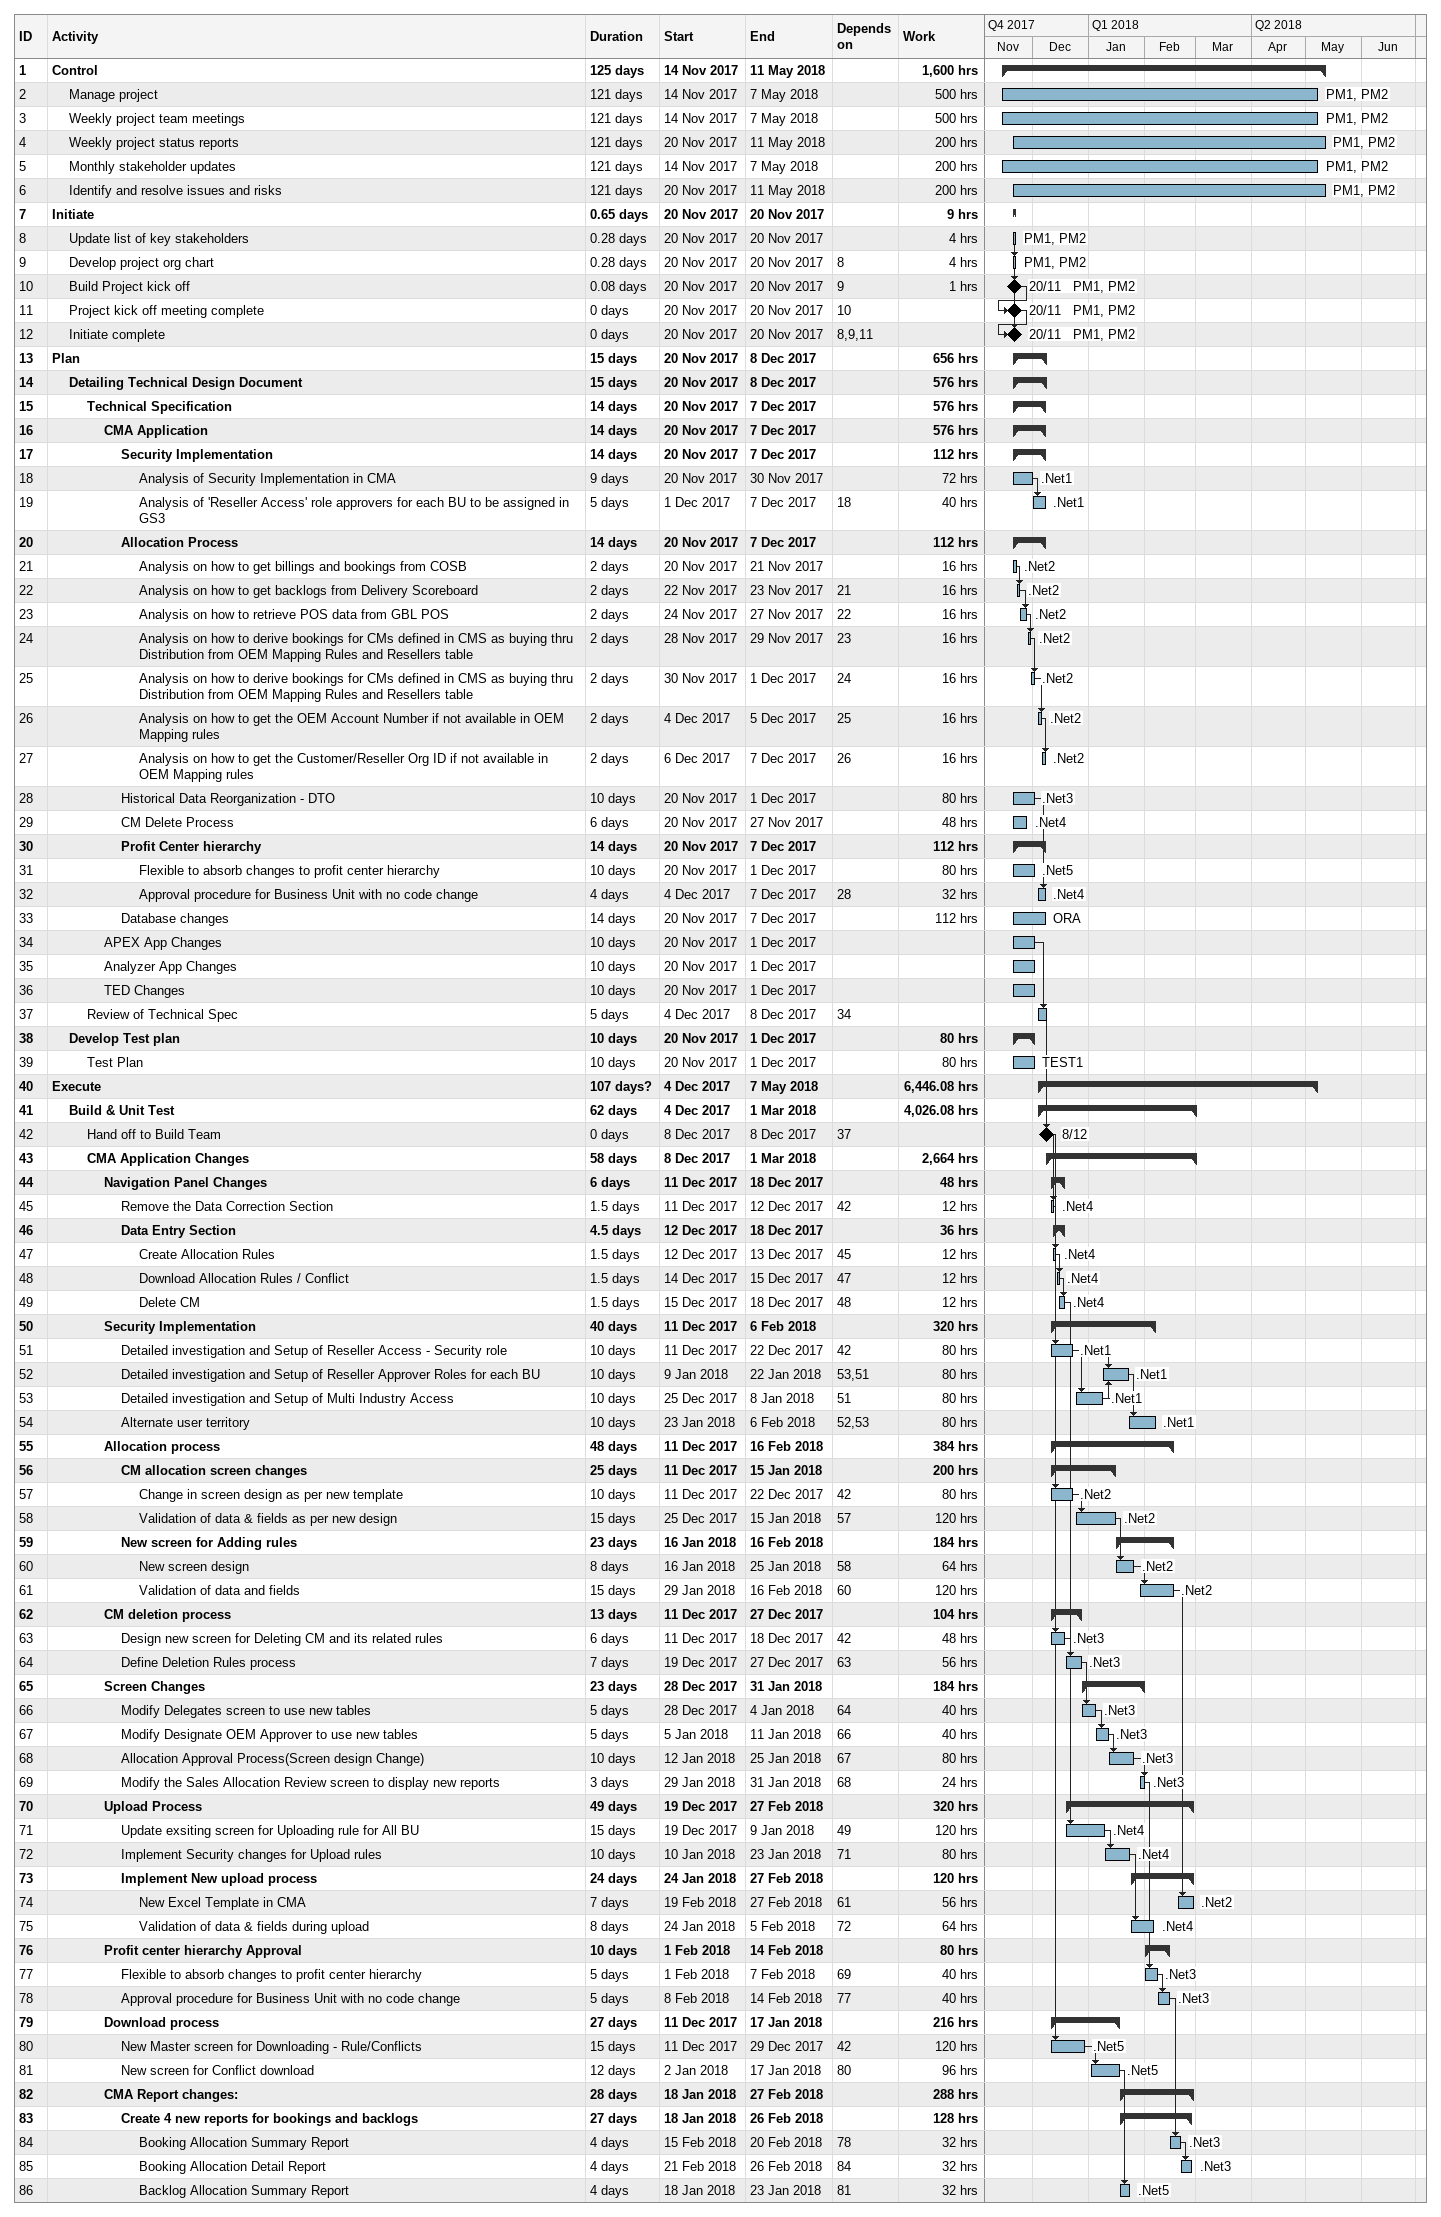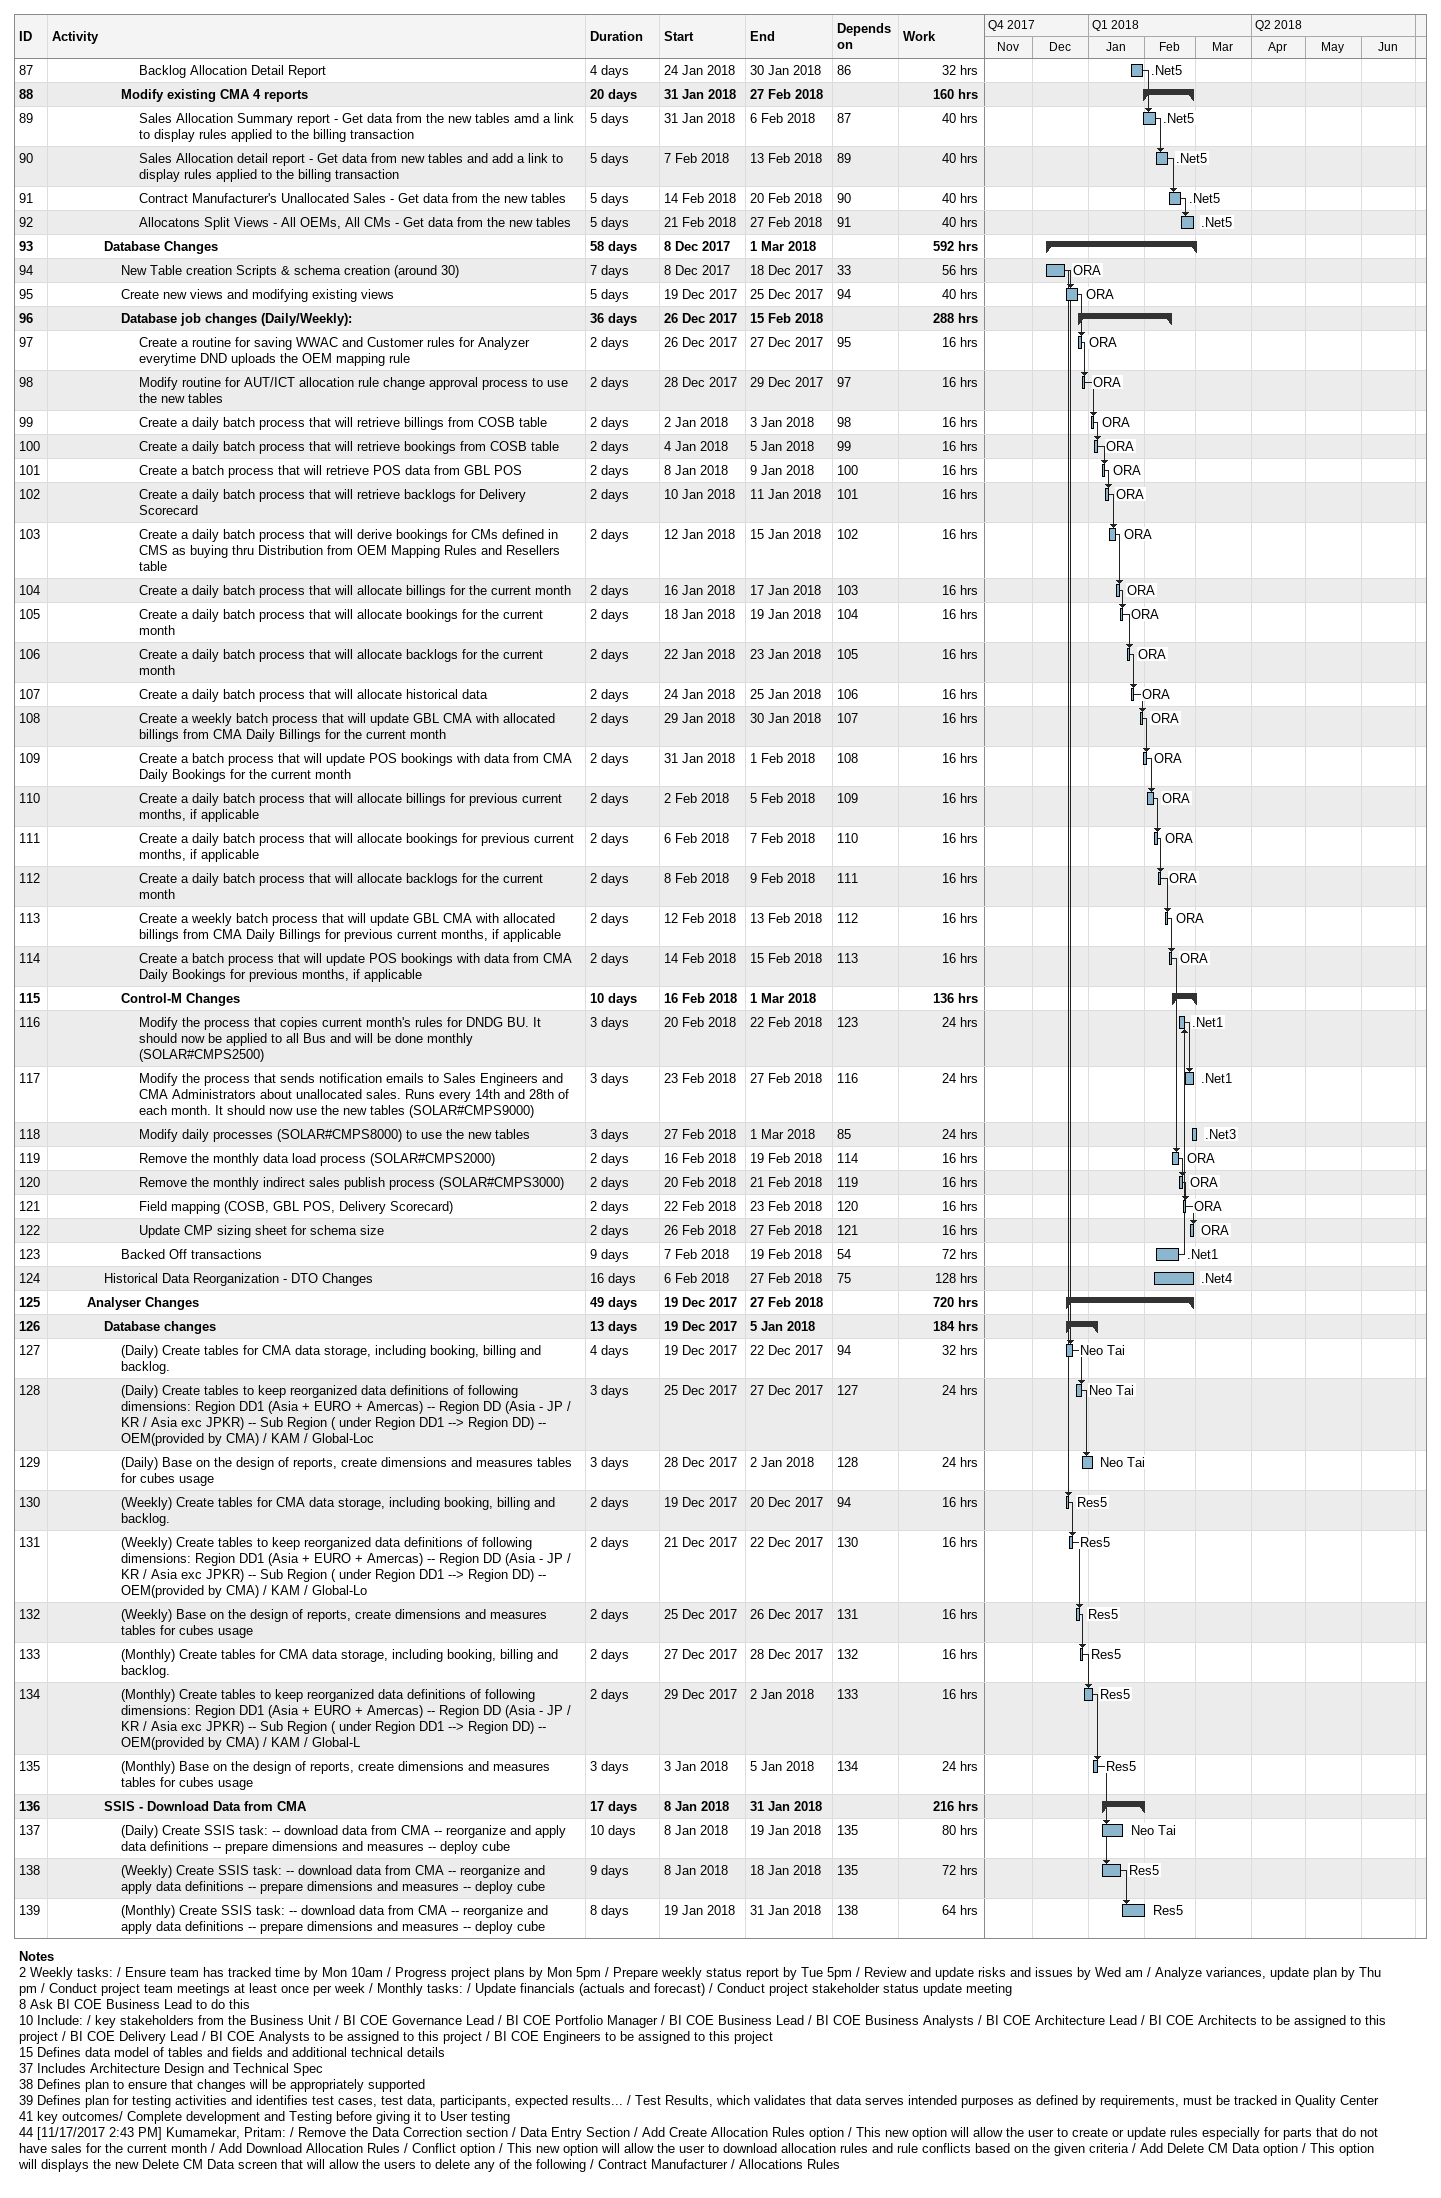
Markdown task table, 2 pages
| ID | Level | Task | Duration | Start | Finish | Predecessors | Resources | Work (h) |
|---|---|---|---|---|---|---|---|---|
| 1 | 1 | **Control** | 125d | 2017-11-14 | 2018-05-11 |  |  | 1600 |
| 2 | 2 | Manage project | 121d | 2017-11-14 | 2018-05-07 |  | PM1, PM2 | 500 |
| 3 | 2 | Weekly project team meetings | 121d | 2017-11-14 | 2018-05-07 |  | PM1, PM2 | 500 |
| 4 | 2 | Weekly project status reports | 121d | 2017-11-20 | 2018-05-11 |  | PM1, PM2 | 200 |
| 5 | 2 | Monthly stakeholder updates | 121d | 2017-11-14 | 2018-05-07 |  | PM1, PM2 | 200 |
| 6 | 2 | Identify and resolve issues and risks | 121d | 2017-11-20 | 2018-05-11 |  | PM1, PM2 | 200 |
| 7 | 1 | **Initiate** | 0.65d | 2017-11-20 | 2017-11-20 |  |  | 9 |
| 8 | 2 | Update list of key stakeholders | 0.28d | 2017-11-20 | 2017-11-20 |  | PM1, PM2 | 4 |
| 9 | 2 | Develop project org chart | 0.28d | 2017-11-20 | 2017-11-20 | 8 | PM1, PM2 | 4 |
| 10 | 2 | Build Project kick off | 0.08d | 2017-11-20 | 2017-11-20 | 9 | PM1, PM2 | 1 |
| 11 | 2 | Project kick off meeting complete | 0d | 2017-11-20 | 2017-11-20 | 10 | PM1, PM2 |  |
| 12 | 2 | Initiate complete | 0d | 2017-11-20 | 2017-11-20 | 8, 9, 11 | PM1, PM2 |  |
| 13 | 1 | **Plan** | 15d | 2017-11-20 | 2017-12-08 |  |  | 656 |
| 14 | 2 | **Detailing Technical Design Document** | 15d | 2017-11-20 | 2017-12-08 |  |  | 576 |
| 15 | 3 | **Technical Specification** | 14d | 2017-11-20 | 2017-12-07 |  |  | 576 |
| 16 | 4 | **CMA Application** | 14d | 2017-11-20 | 2017-12-07 |  |  | 576 |
| 17 | 5 | **Security Implementation** | 14d | 2017-11-20 | 2017-12-07 |  |  | 112 |
| 18 | 6 | Analysis of Security Implementation in CMA | 9d | 2017-11-20 | 2017-11-30 |  | .Net1 | 72 |
| 19 | 6 | Analysis of 'Reseller Access' role approvers for each BU to be assigned in GS3 | 5d | 2017-12-01 | 2017-12-07 | 18 | .Net1 | 40 |
| 20 | 5 | **Allocation Process** | 14d | 2017-11-20 | 2017-12-07 |  |  | 112 |
| 21 | 6 | Analysis on how to get billings and bookings from COSB | 2d | 2017-11-20 | 2017-11-21 |  | .Net2 | 16 |
| 22 | 6 | Analysis on how to get backlogs from Delivery Scoreboard | 2d | 2017-11-22 | 2017-11-23 | 21 | .Net2 | 16 |
| 23 | 6 | Analysis on how to retrieve POS data from GBL POS | 2d | 2017-11-24 | 2017-11-27 | 22 | .Net2 | 16 |
| 24 | 6 | Analysis on how to derive bookings for CMs defined in CMS as buying thru Distribution from OEM Mapping Rules and Resellers table | 2d | 2017-11-28 | 2017-11-29 | 23 | .Net2 | 16 |
| 25 | 6 | Analysis on how to derive bookings for CMs defined in CMS as buying thru Distribution from OEM Mapping Rules and Resellers table | 2d | 2017-11-30 | 2017-12-01 | 24 | .Net2 | 16 |
| 26 | 6 | Analysis on how to get the OEM Account Number if not available in OEM Mapping rules | 2d | 2017-12-04 | 2017-12-05 | 25 | .Net2 | 16 |
| 27 | 6 | Analysis on how to get the Customer/Reseller Org ID if not available in OEM Mapping rules | 2d | 2017-12-06 | 2017-12-07 | 26 | .Net2 | 16 |
| 28 | 5 | Historical Data Reorganization - DTO | 10d | 2017-11-20 | 2017-12-01 |  | .Net3 | 80 |
| 29 | 5 | CM Delete Process | 6d | 2017-11-20 | 2017-11-27 |  | .Net4 | 48 |
| 30 | 5 | **Profit Center hierarchy** | 14d | 2017-11-20 | 2017-12-07 |  |  | 112 |
| 31 | 6 | Flexible to absorb changes to profit center hierarchy | 10d | 2017-11-20 | 2017-12-01 |  | .Net5 | 80 |
| 32 | 6 | Approval procedure for Business Unit with no code change | 4d | 2017-12-04 | 2017-12-07 | 28 | .Net4 | 32 |
| 33 | 5 | Database changes | 14d | 2017-11-20 | 2017-12-07 |  | ORA | 112 |
| 34 | 4 | APEX App Changes | 10d | 2017-11-20 | 2017-12-01 |  |  |  |
| 35 | 4 | Analyzer App Changes | 10d | 2017-11-20 | 2017-12-01 |  |  |  |
| 36 | 4 | TED Changes | 10d | 2017-11-20 | 2017-12-01 |  |  |  |
| 37 | 3 | Review of Technical Spec | 5d | 2017-12-04 | 2017-12-08 | 34 |  |  |
| 38 | 2 | **Develop Test plan** | 10d | 2017-11-20 | 2017-12-01 |  |  | 80 |
| 39 | 3 | Test Plan | 10d | 2017-11-20 | 2017-12-01 |  | TEST1 | 80 |
| 40 | 1 | **Execute** | 107d? | 2017-12-04 | 2018-05-07 |  |  | 6446.08 |
| 41 | 2 | **Build & Unit Test** | 62d | 2017-12-04 | 2018-03-01 |  |  | 4026.08 |
| 42 | 3 | Hand off to Build Team | 0d | 2017-12-08 | 2017-12-08 | 37 |  |  |
| 43 | 3 | **CMA Application Changes** | 58d | 2017-12-08 | 2018-03-01 |  |  | 2664 |
| 44 | 4 | **Navigation Panel Changes** | 6d | 2017-12-11 | 2017-12-18 |  |  | 48 |
| 45 | 5 | Remove the Data Correction Section | 1.5d | 2017-12-11 | 2017-12-12 | 42 | .Net4 | 12 |
| 46 | 5 | **Data Entry Section** | 4.5d | 2017-12-12 | 2017-12-18 |  |  | 36 |
| 47 | 6 | Create Allocation Rules | 1.5d | 2017-12-12 | 2017-12-13 | 45 | .Net4 | 12 |
| 48 | 6 | Download Allocation Rules / Conflict | 1.5d | 2017-12-14 | 2017-12-15 | 47 | .Net4 | 12 |
| 49 | 6 | Delete CM | 1.5d | 2017-12-15 | 2017-12-18 | 48 | .Net4 | 12 |
| 50 | 4 | **Security Implementation** | 40d | 2017-12-11 | 2018-02-06 |  |  | 320 |
| 51 | 5 | Detailed investigation and Setup of Reseller Access - Security role | 10d | 2017-12-11 | 2017-12-22 | 42 | .Net1 | 80 |
| 52 | 5 | Detailed investigation and Setup of Reseller Approver Roles for each BU | 10d | 2018-01-09 | 2018-01-22 | 53, 51 | .Net1 | 80 |
| 53 | 5 | Detailed investigation and Setup of Multi Industry Access | 10d | 2017-12-25 | 2018-01-08 | 51 | .Net1 | 80 |
| 54 | 5 | Alternate user territory | 10d | 2018-01-23 | 2018-02-06 | 52, 53 | .Net1 | 80 |
| 55 | 4 | **Allocation process** | 48d | 2017-12-11 | 2018-02-16 |  |  | 384 |
| 56 | 5 | **CM allocation screen changes** | 25d | 2017-12-11 | 2018-01-15 |  |  | 200 |
| 57 | 6 | Change in screen design as per new template | 10d | 2017-12-11 | 2017-12-22 | 42 | .Net2 | 80 |
| 58 | 6 | Validation of data & fields as per new design | 15d | 2017-12-25 | 2018-01-15 | 57 | .Net2 | 120 |
| 59 | 5 | **New screen for Adding rules** | 23d | 2018-01-16 | 2018-02-16 |  |  | 184 |
| 60 | 6 | New screen design | 8d | 2018-01-16 | 2018-01-25 | 58 | .Net2 | 64 |
| 61 | 6 | Validation of data and fields | 15d | 2018-01-29 | 2018-02-16 | 60 | .Net2 | 120 |
| 62 | 4 | **CM deletion process** | 13d | 2017-12-11 | 2017-12-27 |  |  | 104 |
| 63 | 5 | Design new screen for Deleting CM and its related rules | 6d | 2017-12-11 | 2017-12-18 | 42 | .Net3 | 48 |
| 64 | 5 | Define Deletion Rules process | 7d | 2017-12-19 | 2017-12-27 | 63 | .Net3 | 56 |
| 65 | 4 | **Screen Changes** | 23d | 2017-12-28 | 2018-01-31 |  |  | 184 |
| 66 | 5 | Modify Delegates screen to use new tables | 5d | 2017-12-28 | 2018-01-04 | 64 | .Net3 | 40 |
| 67 | 5 | Modify Designate OEM Approver to use new tables | 5d | 2018-01-05 | 2018-01-11 | 66 | .Net3 | 40 |
| 68 | 5 | Allocation Approval Process(Screen design Change) | 10d | 2018-01-12 | 2018-01-25 | 67 | .Net3 | 80 |
| 69 | 5 | Modify the Sales Allocation Review screen to display new reports | 3d | 2018-01-29 | 2018-01-31 | 68 | .Net3 | 24 |
| 70 | 4 | **Upload Process** | 49d | 2017-12-19 | 2018-02-27 |  |  | 320 |
| 71 | 5 | Update exsiting screen for Uploading rule for All BU | 15d | 2017-12-19 | 2018-01-09 | 49 | .Net4 | 120 |
| 72 | 5 | Implement Security changes for Upload rules | 10d | 2018-01-10 | 2018-01-23 | 71 | .Net4 | 80 |
| 73 | 5 | **Implement New upload process** | 24d | 2018-01-24 | 2018-02-27 |  |  | 120 |
| 74 | 6 | New Excel Template in CMA | 7d | 2018-02-19 | 2018-02-27 | 61 | .Net2 | 56 |
| 75 | 6 | Validation of data & fields during upload | 8d | 2018-01-24 | 2018-02-05 | 72 | .Net4 | 64 |
| 76 | 4 | **Profit center hierarchy Approval** | 10d | 2018-02-01 | 2018-02-14 |  |  | 80 |
| 77 | 5 | Flexible to absorb changes to profit center hierarchy | 5d | 2018-02-01 | 2018-02-07 | 69 | .Net3 | 40 |
| 78 | 5 | Approval procedure for Business Unit with no code change | 5d | 2018-02-08 | 2018-02-14 | 77 | .Net3 | 40 |
| 79 | 4 | **Download process** | 27d | 2017-12-11 | 2018-01-17 |  |  | 216 |
| 80 | 5 | New Master screen for Downloading - Rule/Conflicts | 15d | 2017-12-11 | 2017-12-29 | 42 | .Net5 | 120 |
| 81 | 5 | New screen for Conflict download | 12d | 2018-01-02 | 2018-01-17 | 80 | .Net5 | 96 |
| 82 | 4 | **CMA Report changes:** | 28d | 2018-01-18 | 2018-02-27 |  |  | 288 |
| 83 | 5 | **Create 4 new reports for bookings and backlogs** | 27d | 2018-01-18 | 2018-02-26 |  |  | 128 |
| 84 | 6 | Booking Allocation Summary Report | 4d | 2018-02-15 | 2018-02-20 | 78 | .Net3 | 32 |
| 85 | 6 | Booking Allocation Detail Report | 4d | 2018-02-21 | 2018-02-26 | 84 | .Net3 | 32 |
| 86 | 6 | Backlog Allocation Summary Report | 4d | 2018-01-18 | 2018-01-23 | 81 | .Net5 | 32 |
| 87 | 6 | Backlog Allocation Detail Report | 4d | 2018-01-24 | 2018-01-30 | 86 | .Net5 | 32 |
| 88 | 5 | **Modify existing CMA 4 reports** | 20d | 2018-01-31 | 2018-02-27 |  |  | 160 |
| 89 | 6 | Sales Allocation Summary report - Get data from the new tables amd a link to display rules applied to the billing transaction | 5d | 2018-01-31 | 2018-02-06 | 87 | .Net5 | 40 |
| 90 | 6 | Sales Allocation detail report - Get data from new tables and add a link to display rules applied to the billing transaction | 5d | 2018-02-07 | 2018-02-13 | 89 | .Net5 | 40 |
| 91 | 6 | Contract Manufacturer's Unallocated Sales - Get data from the new tables | 5d | 2018-02-14 | 2018-02-20 | 90 | .Net5 | 40 |
| 92 | 6 | Allocatons Split Views - All OEMs, All CMs - Get data from the new tables | 5d | 2018-02-21 | 2018-02-27 | 91 | .Net5 | 40 |
| 93 | 4 | **Database Changes** | 58d | 2017-12-08 | 2018-03-01 |  |  | 592 |
| 94 | 5 | New Table creation Scripts & schema creation (around 30) | 7d | 2017-12-08 | 2017-12-18 | 33 | ORA | 56 |
| 95 | 5 | Create new views and modifying existing views | 5d | 2017-12-19 | 2017-12-25 | 94 | ORA | 40 |
| 96 | 5 | **Database job changes (Daily/Weekly):** | 36d | 2017-12-26 | 2018-02-15 |  |  | 288 |
| 97 | 6 | Create a routine for saving WWAC and Customer rules for Analyzer everytime DND uploads the OEM mapping rule | 2d | 2017-12-26 | 2017-12-27 | 95 | ORA | 16 |
| 98 | 6 | Modify routine for AUT/ICT allocation rule change approval process to use the new tables | 2d | 2017-12-28 | 2017-12-29 | 97 | ORA | 16 |
| 99 | 6 | Create a daily batch process that will retrieve billings from COSB table | 2d | 2018-01-02 | 2018-01-03 | 98 | ORA | 16 |
| 100 | 6 | Create a daily batch process that will retrieve bookings from COSB table | 2d | 2018-01-04 | 2018-01-05 | 99 | ORA | 16 |
| 101 | 6 | Create a batch process that will retrieve POS data from GBL POS | 2d | 2018-01-08 | 2018-01-09 | 100 | ORA | 16 |
| 102 | 6 | Create a daily batch process that will retrieve backlogs for Delivery Scorecard | 2d | 2018-01-10 | 2018-01-11 | 101 | ORA | 16 |
| 103 | 6 | Create a daily batch process that will derive bookings for CMs defined in CMS as buying thru Distribution from OEM Mapping Rules and Resellers table | 2d | 2018-01-12 | 2018-01-15 | 102 | ORA | 16 |
| 104 | 6 | Create a daily batch process that will allocate billings for the current month | 2d | 2018-01-16 | 2018-01-17 | 103 | ORA | 16 |
| 105 | 6 | Create a daily batch process that will allocate bookings for the current month | 2d | 2018-01-18 | 2018-01-19 | 104 | ORA | 16 |
| 106 | 6 | Create a daily batch process that will allocate backlogs for the current month | 2d | 2018-01-22 | 2018-01-23 | 105 | ORA | 16 |
| 107 | 6 | Create a daily batch process that will allocate historical data | 2d | 2018-01-24 | 2018-01-25 | 106 | ORA | 16 |
| 108 | 6 | Create a weekly batch process that will update GBL CMA with allocated billings from CMA Daily Billings for the current month | 2d | 2018-01-29 | 2018-01-30 | 107 | ORA | 16 |
| 109 | 6 | Create a batch process that will update POS bookings with data from CMA Daily Bookings for the current month | 2d | 2018-01-31 | 2018-02-01 | 108 | ORA | 16 |
| 110 | 6 | Create a daily batch process that will allocate billings for previous current months, if applicable | 2d | 2018-02-02 | 2018-02-05 | 109 | ORA | 16 |
| 111 | 6 | Create a daily batch process that will allocate bookings for previous current months, if applicable | 2d | 2018-02-06 | 2018-02-07 | 110 | ORA | 16 |
| 112 | 6 | Create a daily batch process that will allocate backlogs for the current month | 2d | 2018-02-08 | 2018-02-09 | 111 | ORA | 16 |
| 113 | 6 | Create a weekly batch process that will update GBL CMA with allocated billings from CMA Daily Billings for previous current months, if applicable | 2d | 2018-02-12 | 2018-02-13 | 112 | ORA | 16 |
| 114 | 6 | Create a batch process that will update POS bookings with data from CMA Daily Bookings for previous months, if applicable | 2d | 2018-02-14 | 2018-02-15 | 113 | ORA | 16 |
| 115 | 5 | **Control-M Changes** | 10d | 2018-02-16 | 2018-03-01 |  |  | 136 |
| 116 | 6 | Modify the process that copies current month's rules for DNDG BU. It should now be applied to all Bus and will be done monthly (SOLAR#CMPS2500) | 3d | 2018-02-20 | 2018-02-22 | 123 | .Net1 | 24 |
| 117 | 6 | Modify the process that sends notification emails to Sales Engineers and CMA Administrators about unallocated sales. Runs every 14th and 28th of each month. It should now use the new tables (SOLAR#CMPS9000) | 3d | 2018-02-23 | 2018-02-27 | 116 | .Net1 | 24 |
| 118 | 6 | Modify daily processes (SOLAR#CMPS8000) to use the new tables | 3d | 2018-02-27 | 2018-03-01 | 85 | .Net3 | 24 |
| 119 | 6 | Remove the monthly data load process (SOLAR#CMPS2000) | 2d | 2018-02-16 | 2018-02-19 | 114 | ORA | 16 |
| 120 | 6 | Remove the monthly indirect sales publish process (SOLAR#CMPS3000) | 2d | 2018-02-20 | 2018-02-21 | 119 | ORA | 16 |
| 121 | 6 | Field mapping (COSB, GBL POS, Delivery Scorecard) | 2d | 2018-02-22 | 2018-02-23 | 120 | ORA | 16 |
| 122 | 6 | Update CMP sizing sheet for schema size | 2d | 2018-02-26 | 2018-02-27 | 121 | ORA | 16 |
| 123 | 5 | Backed Off transactions | 9d | 2018-02-07 | 2018-02-19 | 54 | .Net1 | 72 |
| 124 | 4 | Historical Data Reorganization - DTO Changes | 16d | 2018-02-06 | 2018-02-27 | 75 | .Net4 | 128 |
| 125 | 3 | **Analyser Changes** | 49d | 2017-12-19 | 2018-02-27 |  |  | 720 |
| 126 | 4 | **Database changes** | 13d | 2017-12-19 | 2018-01-05 |  |  | 184 |
| 127 | 5 | (Daily) Create tables for CMA data storage, including booking, billing and backlog. | 4d | 2017-12-19 | 2017-12-22 | 94 | Neo Tai | 32 |
| 128 | 5 | (Daily) Create tables to keep reorganized data definitions of following dimensions: Region DD1 (Asia + EURO + Amercas) -- Region DD (Asia - JP / KR / Asia exc JPKR) -- Sub Region ( under Region DD1 --> Region DD) -- OEM(provided by CMA) / KAM / Global-Loc | 3d | 2017-12-25 | 2017-12-27 | 127 | Neo Tai | 24 |
| 129 | 5 | (Daily) Base on the design of reports, create dimensions and measures tables for cubes usage | 3d | 2017-12-28 | 2018-01-02 | 128 | Neo Tai | 24 |
| 130 | 5 | (Weekly) Create tables for CMA data storage, including booking, billing and backlog. | 2d | 2017-12-19 | 2017-12-20 | 94 | Res5 | 16 |
| 131 | 5 | (Weekly) Create tables to keep reorganized data definitions of following dimensions: Region DD1 (Asia + EURO + Amercas) -- Region DD (Asia - JP / KR / Asia exc JPKR) -- Sub Region ( under Region DD1 --> Region DD) -- OEM(provided by CMA) / KAM / Global-Lo | 2d | 2017-12-21 | 2017-12-22 | 130 | Res5 | 16 |
| 132 | 5 | (Weekly) Base on the design of reports, create dimensions and measures tables for cubes usage | 2d | 2017-12-25 | 2017-12-26 | 131 | Res5 | 16 |
| 133 | 5 | (Monthly) Create tables for CMA data storage, including booking, billing and backlog. | 2d | 2017-12-27 | 2017-12-28 | 132 | Res5 | 16 |
| 134 | 5 | (Monthly) Create tables to keep reorganized data definitions of following dimensions: Region DD1 (Asia + EURO + Amercas) -- Region DD (Asia - JP / KR / Asia exc JPKR) -- Sub Region ( under Region DD1 --> Region DD) -- OEM(provided by CMA) / KAM / Global-L | 2d | 2017-12-29 | 2018-01-02 | 133 | Res5 | 16 |
| 135 | 5 | (Monthly) Base on the design of reports, create dimensions and measures tables for cubes usage | 3d | 2018-01-03 | 2018-01-05 | 134 | Res5 | 24 |
| 136 | 4 | **SSIS - Download Data from CMA** | 17d | 2018-01-08 | 2018-01-31 |  |  | 216 |
| 137 | 5 | (Daily) Create SSIS task: -- download data from CMA -- reorganize and apply data definitions -- prepare dimensions and measures -- deploy cube | 10d | 2018-01-08 | 2018-01-19 | 135 | Neo Tai | 80 |
| 138 | 5 | (Weekly) Create SSIS task: -- download data from CMA -- reorganize and apply data definitions -- prepare dimensions and measures -- deploy cube | 9d | 2018-01-08 | 2018-01-18 | 135 | Res5 | 72 |
| 139 | 5 | (Monthly) Create SSIS task: -- download data from CMA -- reorganize and apply data definitions -- prepare dimensions and measures -- deploy cube | 8d | 2018-01-19 | 2018-01-31 | 138 | Res5 | 64 |

Notes
- 2: Weekly tasks: / Ensure team has tracked time by Mon 10am / Progress project plans by Mon 5pm / Prepare weekly status report by Tue 5pm / Review and update risks and issues by Wed am / Analyze variances, update plan by Thu pm / Conduct project team meetings at least once per week / Monthly tasks: / Update financials (actuals and forecast) / Conduct project stakeholder status update meeting
- 8: Ask BI COE Business Lead to do this
- 10: Include: / key stakeholders from the Business Unit / BI COE Governance Lead / BI COE Portfolio Manager / BI COE Business Lead / BI COE Business Analysts / BI COE Architecture Lead / BI COE Architects to be assigned to this project / BI COE Delivery Lead / BI COE Analysts to be assigned to this project / BI COE Engineers to be assigned to this project
- 15: Defines data model of tables and fields and additional technical details
- 37: Includes Architecture Design and Technical Spec
- 38: Defines plan to ensure that changes will be appropriately supported
- 39: Defines plan for testing activities and identifies test cases, test data, participants, expected results... / Test Results, which validates that data serves intended purposes as defined by requirements, must be tracked in Quality Center
- 41: key outcomes/ Complete development and Testing before giving it to User testing
- 44: [11/17/2017 2:43 PM] Kumamekar, Pritam: / Remove the Data Correction section / Data Entry Section / Add Create Allocation Rules option / This new option will allow the user to create or update rules especially for parts that do not have sales for the current month / Add Download Allocation Rules / Conflict option / This new option will allow the user to download allocation rules and rule conflicts based on the given criteria / Add Delete CM Data option / This option will displays the new Delete CM Data screen that will allow the users to delete any of the following / Contract Manufacturer / Allocations Rules
